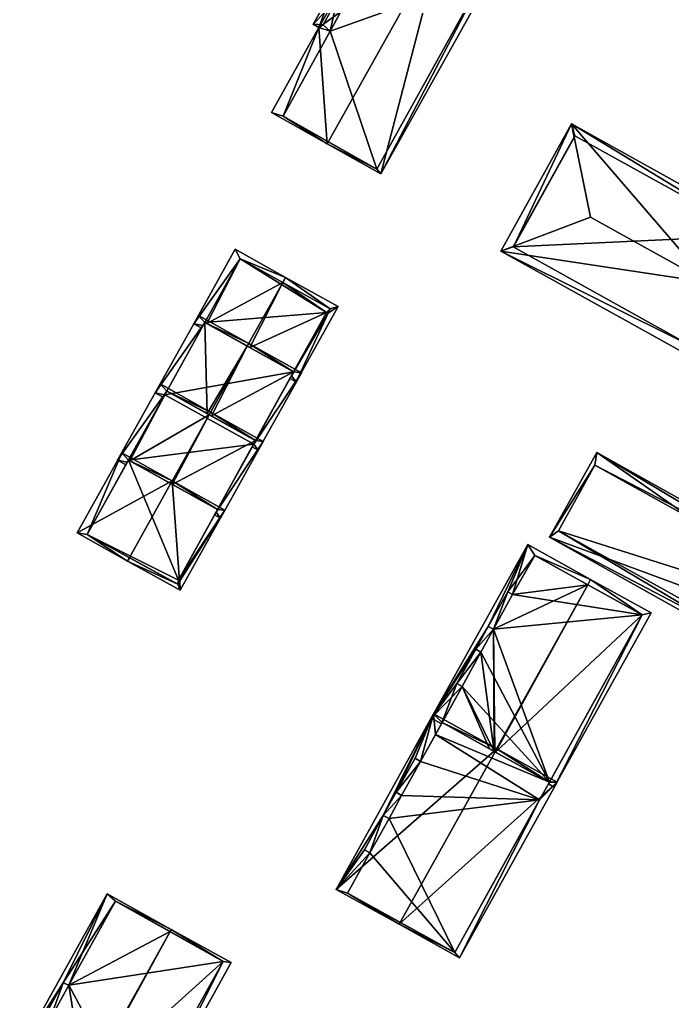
# Model space of a CAD drawing. Extents: x 2679264 to 2679716, y 1246766 to 1247183.
# Drawn here: x 2679474.9 to 2679528.8, y 1246843.1 to 1246924.2 of the extents above; entities that cross this region are included whole.
import ezdxf

# ---------------------------------------------------------------- set-up
doc = ezdxf.new("R2010")
doc.units = 0

msp = doc.modelspace()

# ---------------------------------------------------------------- linework, layer by layer
for points in [[(2679499.65, 1246923.59, 457.929), (2679501.32, 1246926.57, 457.929), (2679509.84, 1246930.98, 460.756)], [(2679500.33, 1246913.98, 460.756), (2679499.65, 1246923.59, 457.929), (2679509.84, 1246930.98, 460.756)], [(2679504.77, 1246911.5, 457.929), (2679500.33, 1246913.98, 460.756), (2679509.84, 1246930.98, 460.756)], [(2679514.27, 1246928.49, 457.929), (2679504.77, 1246911.5, 457.929), (2679509.84, 1246930.98, 460.756)], [(2679513.67, 1246928.55, 458.238), (2679513.52, 1246928.27, 455.538), (2679504.44, 1246911.88, 458.193)], [(2679504.77, 1246911.5, 457.929), (2679514.27, 1246928.49, 457.929), (2679513.28, 1246927.84, 458.236)], [(2679501.94, 1246925.77, 441.864), (2679500.58, 1246923.28, 441.864), (2679513.28, 1246927.84, 441.864)], [(2679500.58, 1246923.28, 441.864), (2679504.44, 1246911.88, 441.864), (2679513.28, 1246927.84, 441.864)], [(2679513.52, 1246928.27, 455.538), (2679504.44, 1246911.88, 441.864), (2679504.44, 1246911.88, 458.193)], [(2679513.52, 1246928.27, 455.538), (2679513.52, 1246928.27, 441.864), (2679504.44, 1246911.88, 441.864)], [(2679504.44, 1246911.88, 458.193), (2679504.77, 1246911.5, 457.929), (2679513.28, 1246927.84, 458.236)], [(2679499.18, 1246923.86, 457.636), (2679500.85, 1246926.83, 457.64), (2679499.65, 1246923.59, 457.929)], [(2679500.85, 1246926.83, 457.64), (2679499.18, 1246923.86, 457.636), (2679501.15, 1246925.94, 458.017)], [(2679500.85, 1246926.83, 457.64), (2679501.32, 1246926.57, 457.929), (2679499.65, 1246923.59, 457.929)], [(2679501.15, 1246925.94, 458.017), (2679499.18, 1246923.86, 457.636), (2679500, 1246923.82, 458.031)], [(2679501.15, 1246925.94, 458.017), (2679500, 1246923.82, 458.031), (2679500, 1246923.82, 441.864)], [(2679501.15, 1246925.94, 441.864), (2679501.15, 1246925.94, 458.017), (2679500, 1246923.82, 441.864)], [(2679501.15, 1246925.94, 441.864), (2679500, 1246923.82, 441.864), (2679500.58, 1246923.28, 441.864)], [(2679501.94, 1246925.77, 441.864), (2679501.15, 1246925.94, 441.864), (2679500.58, 1246923.28, 441.864)], [(2679495.72, 1246916.56, 457.929), (2679499.65, 1246923.59, 457.929), (2679500.33, 1246913.98, 460.756)], [(2679499.65, 1246923.59, 457.929), (2679495.72, 1246916.56, 457.929), (2679496.7, 1246916.25, 458.468)], [(2679500.58, 1246923.28, 458.442), (2679499.65, 1246923.59, 457.929), (2679496.7, 1246916.25, 458.468)], [(2679499.18, 1246923.86, 457.636), (2679499.65, 1246923.59, 457.929), (2679500, 1246923.82, 458.031)], [(2679500, 1246923.82, 458.031), (2679499.65, 1246923.59, 457.929), (2679500.58, 1246923.28, 458.442)], [(2679500, 1246923.82, 458.031), (2679500.58, 1246923.28, 458.442), (2679500.58, 1246923.28, 441.864)], [(2679500, 1246923.82, 441.864), (2679500, 1246923.82, 458.031), (2679500.58, 1246923.28, 441.864)], [(2679500.58, 1246923.28, 458.442), (2679496.7, 1246916.25, 458.468), (2679496.7, 1246916.25, 441.864)], [(2679500.58, 1246923.28, 441.864), (2679500.58, 1246923.28, 458.442), (2679496.7, 1246916.25, 441.864)], [(2679500.58, 1246923.28, 441.864), (2679496.7, 1246916.25, 441.864), (2679504.44, 1246911.88, 441.864)], [(2679495.72, 1246916.56, 457.929), (2679500.33, 1246913.98, 460.756), (2679496.7, 1246916.25, 458.468)], [(2679496.7, 1246916.25, 458.468), (2679500.33, 1246913.98, 460.756), (2679500.42, 1246914.15, 460.756)], [(2679496.7, 1246916.25, 458.468), (2679500.42, 1246914.15, 460.756), (2679496.7, 1246916.25, 441.864)], [(2679500.42, 1246914.15, 460.756), (2679504.44, 1246911.88, 458.193), (2679496.7, 1246916.25, 441.864)], [(2679496.7, 1246916.25, 441.864), (2679504.44, 1246911.88, 458.193), (2679504.44, 1246911.88, 441.864)], [(2679514.66, 1246905.11, 453.155), (2679520.5, 1246915.63, 453.155), (2679522.07, 1246907.92, 455.099)], [(2679520.5, 1246915.63, 453.155), (2679514.66, 1246905.11, 453.155), (2679515.74, 1246905.52, 453.439)], [(2679520.73, 1246914.51, 453.437), (2679520.5, 1246915.63, 453.155), (2679515.74, 1246905.52, 453.439)], [(2679520.5, 1246915.63, 453.155), (2679539.26, 1246905.2, 453.155), (2679531.79, 1246902.52, 455.099)], [(2679522.07, 1246907.92, 455.099), (2679520.5, 1246915.63, 453.155), (2679531.79, 1246902.52, 455.099)], [(2679539.26, 1246905.2, 453.155), (2679520.5, 1246915.63, 453.155), (2679535.64, 1246906.39, 453.39)], [(2679535.64, 1246906.39, 453.39), (2679520.5, 1246915.63, 453.155), (2679520.79, 1246914.63, 453.392)], [(2679520.79, 1246914.63, 453.392), (2679520.5, 1246915.63, 453.155), (2679520.73, 1246914.51, 453.437)], [(2679520.79, 1246914.63, 444.828), (2679520.73, 1246914.51, 453.437), (2679515.7, 1246905.46, 444.828)], [(2679535.64, 1246906.39, 444.828), (2679520.79, 1246914.63, 444.828), (2679515.7, 1246905.46, 444.828)], [(2679520.79, 1246914.63, 453.392), (2679520.73, 1246914.51, 453.437), (2679520.79, 1246914.63, 444.828)], [(2679535.64, 1246906.39, 453.39), (2679520.79, 1246914.63, 453.392), (2679520.79, 1246914.63, 444.828)], [(2679535.64, 1246906.39, 444.828), (2679535.64, 1246906.39, 453.39), (2679520.79, 1246914.63, 444.828)], [(2679500.42, 1246914.15, 460.756), (2679500.33, 1246913.98, 460.756), (2679504.44, 1246911.88, 458.193)], [(2679500.33, 1246913.98, 460.756), (2679504.77, 1246911.5, 457.929), (2679504.44, 1246911.88, 458.193)], [(2679520.73, 1246914.51, 453.437), (2679515.74, 1246905.52, 453.439), (2679515.7, 1246905.46, 444.828)], [(2679514.66, 1246905.11, 453.155), (2679522.07, 1246907.92, 455.099), (2679531.79, 1246902.52, 455.099)], [(2679535.64, 1246906.39, 444.828), (2679515.7, 1246905.46, 444.828), (2679530.54, 1246897.21, 444.828)], [(2679492.73, 1246905.26, 456.954), (2679493.15, 1246904.46, 457.406), (2679489.31, 1246899.11, 456.954)], [(2679489.31, 1246899.11, 456.954), (2679493.15, 1246904.46, 457.406), (2679492.73, 1246905.26, 456.954)], [(2679492.73, 1246905.26, 456.954), (2679496.9, 1246902.93, 459.811), (2679493.15, 1246904.46, 457.406)], [(2679493.15, 1246904.46, 457.406), (2679496.9, 1246902.93, 459.811), (2679492.73, 1246905.26, 456.954)], [(2679515.74, 1246905.52, 453.439), (2679514.66, 1246905.11, 453.155), (2679515.7, 1246905.46, 453.416)], [(2679515.7, 1246905.46, 453.416), (2679514.66, 1246905.11, 453.155), (2679530.54, 1246897.21, 453.415)], [(2679533.42, 1246894.69, 453.155), (2679514.66, 1246905.11, 453.155), (2679531.79, 1246902.52, 455.099)], [(2679514.66, 1246905.11, 453.155), (2679533.42, 1246894.69, 453.155), (2679530.54, 1246897.21, 453.415)], [(2679515.74, 1246905.52, 453.439), (2679515.7, 1246905.46, 453.416), (2679515.7, 1246905.46, 444.828)], [(2679515.7, 1246905.46, 453.416), (2679530.54, 1246897.21, 453.415), (2679515.7, 1246905.46, 444.828)], [(2679515.7, 1246905.46, 444.828), (2679530.54, 1246897.21, 453.415), (2679530.54, 1246897.21, 444.828)], [(2679493.15, 1246904.46, 457.406), (2679490.09, 1246898.95, 457.412), (2679489.31, 1246899.11, 456.954)], [(2679489.31, 1246899.11, 456.954), (2679490.09, 1246898.95, 457.412), (2679493.15, 1246904.46, 457.406)], [(2679490.23, 1246899.21, 457.411), (2679493.15, 1246904.46, 457.406), (2679490.39, 1246899.12, 457.522)], [(2679490.23, 1246899.21, 448.09), (2679493.15, 1246904.46, 457.406), (2679490.23, 1246899.21, 457.411)], [(2679490.23, 1246899.21, 448.09), (2679493.15, 1246904.46, 448.09), (2679493.15, 1246904.46, 457.406)], [(2679490.23, 1246899.21, 448.09), (2679500.27, 1246900.04, 448.09), (2679493.15, 1246904.46, 448.09)], [(2679496.66, 1246902.51, 459.811), (2679490.39, 1246899.12, 457.522), (2679493.15, 1246904.46, 457.406)], [(2679496.9, 1246902.93, 459.811), (2679496.66, 1246902.51, 459.811), (2679493.15, 1246904.46, 457.406)], [(2679493.15, 1246904.46, 457.406), (2679496.66, 1246902.51, 459.811), (2679496.9, 1246902.93, 459.811)], [(2679500.59, 1246900.34, 457.23), (2679496.66, 1246902.51, 459.811), (2679493.15, 1246904.46, 448.09)], [(2679500.59, 1246900.34, 448.09), (2679500.59, 1246900.34, 457.23), (2679493.15, 1246904.46, 448.09)], [(2679496.66, 1246902.51, 459.811), (2679493.15, 1246904.46, 457.406), (2679493.15, 1246904.46, 448.09)], [(2679500.27, 1246900.04, 448.09), (2679500.59, 1246900.34, 448.09), (2679493.15, 1246904.46, 448.09)], [(2679496.66, 1246902.51, 459.811), (2679493.73, 1246897.26, 459.811), (2679490.39, 1246899.12, 457.522)], [(2679496.66, 1246902.51, 459.811), (2679493.94, 1246897.14, 459.674), (2679493.73, 1246897.26, 459.811)], [(2679500.27, 1246900.04, 457.311), (2679493.94, 1246897.14, 459.674), (2679496.66, 1246902.51, 459.811)], [(2679496.9, 1246902.93, 459.811), (2679500.59, 1246900.34, 457.23), (2679496.66, 1246902.51, 459.811)], [(2679496.66, 1246902.51, 459.811), (2679500.59, 1246900.34, 457.23), (2679496.9, 1246902.93, 459.811)], [(2679500.59, 1246900.34, 457.23), (2679500.27, 1246900.04, 457.311), (2679496.66, 1246902.51, 459.811)], [(2679496.9, 1246902.93, 459.811), (2679501.24, 1246900.52, 456.954), (2679500.59, 1246900.34, 457.23)], [(2679500.59, 1246900.34, 457.23), (2679501.24, 1246900.52, 456.954), (2679496.9, 1246902.93, 459.811)], [(2679490.23, 1246899.21, 448.09), (2679497.55, 1246895.13, 448.09), (2679500.27, 1246900.04, 448.09)], [(2679493.94, 1246897.14, 459.674), (2679500.27, 1246900.04, 457.311), (2679497.55, 1246895.13, 457.3)], [(2679497.37, 1246894.81, 457.299), (2679500.27, 1246900.04, 457.311), (2679500.4, 1246899.98, 457.225)], [(2679500.4, 1246899.98, 457.225), (2679500.27, 1246900.04, 457.311), (2679497.37, 1246894.81, 457.299)], [(2679497.77, 1246894.3, 456.954), (2679497.37, 1246894.81, 457.299), (2679500.4, 1246899.98, 457.225)], [(2679500.4, 1246899.98, 457.225), (2679497.37, 1246894.81, 457.299), (2679497.77, 1246894.3, 456.954)], [(2679500.27, 1246900.04, 448.09), (2679497.55, 1246895.13, 457.3), (2679500.27, 1246900.04, 457.311)], [(2679500.27, 1246900.04, 448.09), (2679497.55, 1246895.13, 448.09), (2679497.55, 1246895.13, 457.3)], [(2679501.24, 1246900.52, 456.954), (2679497.77, 1246894.3, 456.954), (2679500.4, 1246899.98, 457.225)], [(2679500.4, 1246899.98, 457.225), (2679497.77, 1246894.3, 456.954), (2679501.24, 1246900.52, 456.954)], [(2679500.27, 1246900.04, 457.311), (2679500.59, 1246900.34, 457.23), (2679500.4, 1246899.98, 457.225)], [(2679500.27, 1246900.04, 448.09), (2679500.4, 1246899.98, 448.09), (2679500.59, 1246900.34, 448.09)], [(2679500.27, 1246900.04, 457.311), (2679500.4, 1246899.98, 457.225), (2679500.27, 1246900.04, 448.09)], [(2679500.27, 1246900.04, 448.09), (2679500.4, 1246899.98, 457.225), (2679500.4, 1246899.98, 448.09)], [(2679501.24, 1246900.52, 456.954), (2679500.4, 1246899.98, 457.225), (2679500.59, 1246900.34, 457.23)], [(2679500.59, 1246900.34, 457.23), (2679500.4, 1246899.98, 457.225), (2679501.24, 1246900.52, 456.954)], [(2679500.4, 1246899.98, 457.225), (2679500.59, 1246900.34, 457.23), (2679500.59, 1246900.34, 448.09)], [(2679500.4, 1246899.98, 457.225), (2679500.59, 1246900.34, 448.09), (2679500.4, 1246899.98, 448.09)], [(2679489.69, 1246899.8, 458.111), (2679490.23, 1246899.21, 458.536), (2679486.12, 1246893.4, 458.111)], [(2679486.12, 1246893.4, 458.111), (2679490.23, 1246899.21, 458.536), (2679489.69, 1246899.8, 458.111)], [(2679490.23, 1246899.21, 458.536), (2679486.92, 1246893.24, 458.542), (2679486.12, 1246893.4, 458.111)], [(2679486.12, 1246893.4, 458.111), (2679486.92, 1246893.24, 458.542), (2679490.23, 1246899.21, 458.536)], [(2679497.55, 1246895.13, 448.09), (2679490.23, 1246899.21, 448.09), (2679486.92, 1246893.24, 448.09)], [(2679487.09, 1246893.54, 458.542), (2679490.23, 1246899.21, 458.536), (2679490.41, 1246891.69, 460.654)], [(2679490.23, 1246899.21, 458.536), (2679487.09, 1246893.54, 458.542), (2679490.09, 1246898.95, 457.412)], [(2679489.69, 1246899.8, 458.111), (2679493.86, 1246897.48, 460.764), (2679490.23, 1246899.21, 458.536)], [(2679490.23, 1246899.21, 458.536), (2679493.86, 1246897.48, 460.764), (2679489.69, 1246899.8, 458.111)], [(2679490.09, 1246898.95, 448.09), (2679490.23, 1246899.21, 448.09), (2679490.23, 1246899.21, 457.411)], [(2679490.09, 1246898.95, 457.412), (2679490.09, 1246898.95, 448.09), (2679490.23, 1246899.21, 457.411)], [(2679490.23, 1246899.21, 457.411), (2679490.23, 1246899.21, 458.536), (2679490.09, 1246898.95, 457.412)], [(2679490.23, 1246899.21, 458.536), (2679493.73, 1246897.26, 460.764), (2679490.41, 1246891.69, 460.654)], [(2679493.86, 1246897.48, 460.764), (2679493.73, 1246897.26, 460.764), (2679490.23, 1246899.21, 458.536)], [(2679490.23, 1246899.21, 458.536), (2679493.73, 1246897.26, 460.764), (2679493.86, 1246897.48, 460.764)], [(2679493.73, 1246897.26, 460.764), (2679490.23, 1246899.21, 458.536), (2679493.41, 1246897.44, 459.588)], [(2679493.41, 1246897.44, 459.588), (2679490.23, 1246899.21, 458.536), (2679490.23, 1246899.21, 457.411)], [(2679487.09, 1246893.54, 448.09), (2679490.09, 1246898.95, 448.09), (2679490.09, 1246898.95, 457.412)], [(2679487.09, 1246893.54, 458.542), (2679487.09, 1246893.54, 448.09), (2679490.09, 1246898.95, 457.412)], [(2679489.31, 1246899.11, 456.954), (2679490.09, 1246898.95, 457.412), (2679489.97, 1246898.74, 457.412)], [(2679490.09, 1246898.95, 457.412), (2679489.31, 1246899.11, 456.954), (2679489.97, 1246898.74, 457.412)], [(2679490.41, 1246891.69, 460.654), (2679493.73, 1246897.26, 460.764), (2679490.58, 1246891.59, 460.764)], [(2679493.73, 1246897.26, 460.764), (2679490.77, 1246891.49, 460.649), (2679490.58, 1246891.59, 460.764)], [(2679497.55, 1246895.13, 458.432), (2679490.77, 1246891.49, 460.649), (2679493.73, 1246897.26, 460.764)], [(2679493.73, 1246897.26, 459.811), (2679493.73, 1246897.26, 460.764), (2679493.41, 1246897.44, 459.588)], [(2679497.55, 1246895.13, 458.432), (2679493.73, 1246897.26, 460.764), (2679493.86, 1246897.48, 460.764)], [(2679493.86, 1246897.48, 460.764), (2679493.73, 1246897.26, 460.764), (2679497.55, 1246895.13, 458.432)], [(2679497, 1246895.43, 457.659), (2679497.55, 1246895.13, 458.432), (2679493.73, 1246897.26, 459.811)], [(2679497.55, 1246895.13, 458.432), (2679493.73, 1246897.26, 460.764), (2679493.73, 1246897.26, 459.811)], [(2679498.2, 1246895.06, 458.111), (2679497.55, 1246895.13, 458.432), (2679493.86, 1246897.48, 460.764)], [(2679493.86, 1246897.48, 460.764), (2679497.55, 1246895.13, 458.432), (2679498.2, 1246895.06, 458.111)], [(2679494.26, 1246889.17, 448.09), (2679497.55, 1246895.13, 448.09), (2679486.92, 1246893.24, 448.09)], [(2679490.77, 1246891.49, 460.649), (2679497.55, 1246895.13, 458.432), (2679494.42, 1246889.46, 458.419)], [(2679498.2, 1246895.06, 458.111), (2679494.26, 1246889.17, 458.419), (2679497.55, 1246895.13, 458.432)], [(2679497.55, 1246895.13, 458.432), (2679494.26, 1246889.17, 458.419), (2679498.2, 1246895.06, 458.111)], [(2679494.42, 1246889.46, 458.419), (2679497.55, 1246895.13, 458.432), (2679497.38, 1246894.81, 457.299)], [(2679497.55, 1246895.13, 457.3), (2679497.55, 1246895.13, 458.432), (2679497, 1246895.43, 457.659)], [(2679497.38, 1246894.81, 457.299), (2679497.55, 1246895.13, 457.3), (2679497.55, 1246895.13, 448.09)], [(2679497.38, 1246894.81, 448.09), (2679497.38, 1246894.81, 457.299), (2679497.55, 1246895.13, 448.09)], [(2679497.55, 1246895.13, 458.432), (2679497.55, 1246895.13, 457.3), (2679497.38, 1246894.81, 457.299)], [(2679498.2, 1246895.06, 458.111), (2679494.64, 1246888.67, 458.111), (2679494.26, 1246889.17, 458.419)], [(2679494.26, 1246889.17, 458.419), (2679494.64, 1246888.67, 458.111), (2679498.2, 1246895.06, 458.111)], [(2679494.42, 1246889.46, 448.09), (2679494.42, 1246889.46, 458.419), (2679497.38, 1246894.81, 457.299)], [(2679497.38, 1246894.81, 448.09), (2679494.42, 1246889.46, 448.09), (2679497.38, 1246894.81, 457.299)], [(2679497.37, 1246894.81, 457.299), (2679497.77, 1246894.3, 456.954), (2679497.25, 1246894.59, 457.298)], [(2679497.77, 1246894.3, 456.954), (2679497.37, 1246894.81, 457.299), (2679497.25, 1246894.59, 457.298)], [(2679486.53, 1246894.14, 459.13), (2679487.09, 1246893.54, 459.583), (2679483.02, 1246887.83, 459.13)], [(2679483.02, 1246887.83, 459.13), (2679487.09, 1246893.54, 459.583), (2679486.53, 1246894.14, 459.13)], [(2679487.09, 1246893.54, 459.583), (2679483.82, 1246887.66, 459.589), (2679483.02, 1246887.83, 459.13)], [(2679483.02, 1246887.83, 459.13), (2679483.82, 1246887.66, 459.589), (2679487.09, 1246893.54, 459.583)], [(2679483.92, 1246887.84, 459.588), (2679487.09, 1246893.54, 459.583), (2679484.03, 1246887.79, 459.661)], [(2679487.09, 1246893.54, 459.583), (2679483.92, 1246887.84, 459.588), (2679486.92, 1246893.24, 458.542)], [(2679490.58, 1246891.59, 461.921), (2679484.03, 1246887.79, 459.661), (2679487.09, 1246893.54, 459.583)], [(2679486.53, 1246894.14, 459.13), (2679490.7, 1246891.81, 461.921), (2679487.09, 1246893.54, 459.583)], [(2679487.09, 1246893.54, 459.583), (2679490.7, 1246891.81, 461.921), (2679486.53, 1246894.14, 459.13)], [(2679487.09, 1246893.54, 458.542), (2679487.09, 1246893.54, 459.583), (2679486.92, 1246893.24, 458.542)], [(2679487.09, 1246893.54, 458.542), (2679486.92, 1246893.24, 458.542), (2679486.92, 1246893.24, 448.09)], [(2679487.09, 1246893.54, 448.09), (2679487.09, 1246893.54, 458.542), (2679486.92, 1246893.24, 448.09)], [(2679490.7, 1246891.81, 461.921), (2679490.58, 1246891.59, 461.921), (2679487.09, 1246893.54, 459.583)], [(2679487.09, 1246893.54, 459.583), (2679490.58, 1246891.59, 461.921), (2679490.7, 1246891.81, 461.921)], [(2679490.58, 1246891.59, 461.921), (2679487.09, 1246893.54, 459.583), (2679490.23, 1246891.79, 460.542)], [(2679490.23, 1246891.79, 460.542), (2679487.09, 1246893.54, 459.583), (2679487.09, 1246893.54, 458.542)], [(2679483.92, 1246887.84, 448.09), (2679486.92, 1246893.24, 448.09), (2679486.92, 1246893.24, 458.542)], [(2679483.92, 1246887.84, 459.588), (2679483.92, 1246887.84, 448.09), (2679486.92, 1246893.24, 458.542)], [(2679486.92, 1246893.24, 448.09), (2679483.92, 1246887.84, 448.09), (2679494.26, 1246889.17, 448.09)], [(2679486.12, 1246893.4, 458.111), (2679486.92, 1246893.24, 458.542), (2679486.8, 1246893.02, 458.542)], [(2679486.92, 1246893.24, 458.542), (2679486.12, 1246893.4, 458.111), (2679486.8, 1246893.02, 458.542)], [(2679490.58, 1246891.59, 461.921), (2679487.41, 1246885.9, 461.921), (2679484.03, 1246887.79, 459.661)], [(2679490.58, 1246891.59, 461.921), (2679487.54, 1246885.83, 461.839), (2679487.41, 1246885.9, 461.921)], [(2679494.42, 1246889.46, 459.455), (2679487.54, 1246885.83, 461.839), (2679490.58, 1246891.59, 461.921)], [(2679490.58, 1246891.59, 460.764), (2679490.58, 1246891.59, 461.921), (2679490.23, 1246891.79, 460.542)], [(2679494.42, 1246889.46, 459.455), (2679490.58, 1246891.59, 461.921), (2679490.7, 1246891.81, 461.921)], [(2679490.7, 1246891.81, 461.921), (2679490.58, 1246891.59, 461.921), (2679494.42, 1246889.46, 459.455)], [(2679493.94, 1246889.72, 458.712), (2679494.42, 1246889.46, 459.455), (2679490.58, 1246891.59, 460.764)], [(2679494.42, 1246889.46, 459.455), (2679490.58, 1246891.59, 461.921), (2679490.58, 1246891.59, 460.764)], [(2679495.04, 1246889.39, 459.13), (2679494.42, 1246889.46, 459.455), (2679490.7, 1246891.81, 461.921)], [(2679490.7, 1246891.81, 461.921), (2679494.42, 1246889.46, 459.455), (2679495.04, 1246889.39, 459.13)], [(2679487.54, 1246885.83, 461.839), (2679494.42, 1246889.46, 459.455), (2679491.27, 1246883.75, 459.441)], [(2679495.04, 1246889.39, 459.13), (2679491.15, 1246883.54, 459.441), (2679494.42, 1246889.46, 459.455)], [(2679494.42, 1246889.46, 459.455), (2679491.15, 1246883.54, 459.441), (2679495.04, 1246889.39, 459.13)], [(2679491.27, 1246883.75, 459.441), (2679494.42, 1246889.46, 459.455), (2679494.26, 1246889.17, 458.419)], [(2679494.42, 1246889.46, 458.419), (2679494.42, 1246889.46, 459.455), (2679493.94, 1246889.72, 458.712)], [(2679494.42, 1246889.46, 459.455), (2679494.42, 1246889.46, 458.419), (2679494.26, 1246889.17, 458.419)], [(2679494.42, 1246889.46, 448.09), (2679494.26, 1246889.17, 448.09), (2679494.26, 1246889.17, 458.419)], [(2679494.42, 1246889.46, 458.419), (2679494.42, 1246889.46, 448.09), (2679494.26, 1246889.17, 458.419)], [(2679483.92, 1246887.84, 448.09), (2679491.27, 1246883.75, 448.09), (2679494.26, 1246889.17, 448.09)], [(2679495.04, 1246889.39, 459.13), (2679491.51, 1246883.05, 459.13), (2679491.15, 1246883.54, 459.441)], [(2679491.15, 1246883.54, 459.441), (2679491.51, 1246883.05, 459.13), (2679495.04, 1246889.39, 459.13)], [(2679491.27, 1246883.75, 448.09), (2679491.27, 1246883.75, 459.441), (2679494.26, 1246889.17, 458.419)], [(2679494.26, 1246889.17, 448.09), (2679491.27, 1246883.75, 448.09), (2679494.26, 1246889.17, 458.419)], [(2679494.26, 1246889.17, 458.419), (2679494.64, 1246888.67, 458.111), (2679494.14, 1246888.95, 458.418)], [(2679494.64, 1246888.67, 458.111), (2679494.26, 1246889.17, 458.419), (2679494.14, 1246888.95, 458.418)], [(2679479.67, 1246881.83, 460.151), (2679483.36, 1246888.45, 460.151), (2679487.53, 1246886.12, 462.941)], [(2679483.36, 1246888.45, 460.151), (2679479.67, 1246881.83, 460.151), (2679480.5, 1246881.68, 460.615)], [(2679483.92, 1246887.84, 460.609), (2679483.36, 1246888.45, 460.151), (2679480.5, 1246881.68, 460.615)], [(2679483.92, 1246887.84, 460.609), (2679480.5, 1246881.68, 460.615), (2679483.82, 1246887.66, 459.589)], [(2679483.92, 1246887.84, 448.09), (2679480.5, 1246881.68, 448.09), (2679488.04, 1246877.92, 448.09)], [(2679483.02, 1246887.83, 459.13), (2679483.82, 1246887.66, 459.589), (2679483.7, 1246887.44, 459.589)], [(2679483.82, 1246887.66, 459.589), (2679483.02, 1246887.83, 459.13), (2679483.7, 1246887.44, 459.589)], [(2679487.53, 1246886.12, 462.941), (2679483.36, 1246888.45, 460.151), (2679483.92, 1246887.84, 460.609)], [(2679483.92, 1246887.84, 459.588), (2679483.92, 1246887.84, 460.609), (2679483.82, 1246887.66, 459.589)], [(2679483.82, 1246887.66, 448.09), (2679483.92, 1246887.84, 448.09), (2679483.92, 1246887.84, 459.588)], [(2679483.82, 1246887.66, 459.589), (2679483.82, 1246887.66, 448.09), (2679483.92, 1246887.84, 459.588)], [(2679487.53, 1246886.12, 462.941), (2679483.92, 1246887.84, 460.609), (2679487.41, 1246885.9, 462.941)], [(2679487.41, 1246885.9, 462.941), (2679483.92, 1246887.84, 460.609), (2679487.12, 1246886.06, 461.731)], [(2679487.12, 1246886.06, 461.731), (2679483.92, 1246887.84, 460.609), (2679484.03, 1246887.79, 459.661)], [(2679483.92, 1246887.84, 459.588), (2679484.03, 1246887.79, 459.661), (2679483.92, 1246887.84, 460.609)], [(2679483.92, 1246887.84, 448.09), (2679488.04, 1246877.92, 448.09), (2679491.27, 1246883.75, 448.09)], [(2679548.38, 1246870.52, 452.23), (2679518.7, 1246881.47, 452.23), (2679522.61, 1246888.46, 452.23)], [(2679522.61, 1246888.46, 452.23), (2679518.7, 1246881.47, 452.23), (2679522.45, 1246887.43, 452.23)], [(2679549.88, 1246873.18, 452.23), (2679522.61, 1246888.46, 452.23), (2679522.45, 1246887.43, 452.23)], [(2679549.45, 1246872.43, 452.23), (2679548.38, 1246870.52, 452.23), (2679522.61, 1246888.46, 452.23)], [(2679549.88, 1246873.18, 452.23), (2679549.45, 1246872.43, 452.23), (2679522.61, 1246888.46, 452.23)], [(2679483.82, 1246887.66, 459.589), (2679480.5, 1246881.68, 460.615), (2679480.5, 1246881.68, 448.09)], [(2679483.82, 1246887.66, 459.589), (2679480.5, 1246881.68, 448.09), (2679483.82, 1246887.66, 448.09)], [(2679522.45, 1246887.43, 452.23), (2679518.7, 1246881.47, 452.23), (2679519.44, 1246881.99, 452.23)], [(2679522.45, 1246887.43, 452.23), (2679519.44, 1246881.99, 452.23), (2679519.44, 1246881.99, 447.568)], [(2679522.45, 1246887.43, 447.568), (2679522.45, 1246887.43, 452.23), (2679519.44, 1246881.99, 447.568)], [(2679549.37, 1246872.48, 447.568), (2679522.45, 1246887.43, 447.568), (2679519.44, 1246881.99, 447.568)], [(2679549.37, 1246872.48, 452.23), (2679549.88, 1246873.18, 452.23), (2679522.45, 1246887.43, 452.23)], [(2679549.37, 1246872.48, 452.23), (2679522.45, 1246887.43, 452.23), (2679522.45, 1246887.43, 447.568)], [(2679549.37, 1246872.48, 447.568), (2679549.37, 1246872.48, 452.23), (2679522.45, 1246887.43, 447.568)], [(2679483.84, 1246879.5, 462.941), (2679479.67, 1246881.83, 460.151), (2679487.53, 1246886.12, 462.941)], [(2679488.18, 1246877.09, 460.151), (2679483.84, 1246879.5, 462.941), (2679487.53, 1246886.12, 462.941)], [(2679487.41, 1246885.9, 461.921), (2679487.41, 1246885.9, 462.941), (2679487.12, 1246886.06, 461.731)], [(2679491.27, 1246883.75, 460.462), (2679487.53, 1246886.12, 462.941), (2679487.41, 1246885.9, 462.941)], [(2679487.41, 1246885.9, 461.921), (2679491.27, 1246883.75, 460.462), (2679487.41, 1246885.9, 462.941)], [(2679490.83, 1246884, 459.723), (2679491.27, 1246883.75, 460.462), (2679487.41, 1246885.9, 461.921)], [(2679491.87, 1246883.7, 460.151), (2679488.18, 1246877.09, 460.151), (2679487.53, 1246886.12, 462.941)], [(2679491.87, 1246883.7, 460.151), (2679487.53, 1246886.12, 462.941), (2679491.27, 1246883.75, 460.462)], [(2679488.04, 1246877.92, 460.449), (2679491.87, 1246883.7, 460.151), (2679491.27, 1246883.75, 460.462)], [(2679488.04, 1246877.92, 460.449), (2679491.27, 1246883.75, 460.462), (2679491.15, 1246883.54, 459.441)], [(2679491.27, 1246883.75, 459.441), (2679491.27, 1246883.75, 460.462), (2679490.83, 1246884, 459.723)], [(2679491.15, 1246883.54, 459.441), (2679491.27, 1246883.75, 460.462), (2679491.27, 1246883.75, 459.441)], [(2679491.15, 1246883.54, 459.441), (2679491.27, 1246883.75, 459.441), (2679491.27, 1246883.75, 448.09)], [(2679491.15, 1246883.54, 448.09), (2679491.15, 1246883.54, 459.441), (2679491.27, 1246883.75, 448.09)], [(2679488.15, 1246877.85, 460.378), (2679491.87, 1246883.7, 460.151), (2679488.04, 1246877.92, 460.449)], [(2679488.04, 1246877.92, 448.09), (2679488.04, 1246877.92, 460.449), (2679491.15, 1246883.54, 459.441)], [(2679491.15, 1246883.54, 448.09), (2679488.04, 1246877.92, 448.09), (2679491.15, 1246883.54, 459.441)], [(2679488.18, 1246877.09, 460.151), (2679491.87, 1246883.7, 460.151), (2679488.15, 1246877.85, 460.378)], [(2679491.15, 1246883.54, 459.441), (2679491.51, 1246883.05, 459.13), (2679491.03, 1246883.32, 459.44)], [(2679491.51, 1246883.05, 459.13), (2679491.15, 1246883.54, 459.441), (2679491.03, 1246883.32, 459.44)], [(2679479.67, 1246881.83, 460.151), (2679483.84, 1246879.5, 462.941), (2679480.5, 1246881.68, 460.615)], [(2679480.5, 1246881.68, 460.615), (2679483.84, 1246879.5, 462.941), (2679483.99, 1246879.77, 462.941)], [(2679480.5, 1246881.68, 460.615), (2679483.99, 1246879.77, 462.941), (2679480.5, 1246881.68, 448.09)], [(2679483.99, 1246879.77, 462.941), (2679488, 1246877.58, 460.376), (2679480.5, 1246881.68, 448.09)], [(2679480.5, 1246881.68, 448.09), (2679488, 1246877.58, 460.376), (2679488, 1246877.58, 448.09)], [(2679480.5, 1246881.68, 448.09), (2679488, 1246877.58, 448.09), (2679488.04, 1246877.92, 448.09)], [(2679518.7, 1246881.47, 452.23), (2679545.96, 1246866.2, 452.23), (2679519.44, 1246881.99, 452.23)], [(2679545.96, 1246866.2, 452.23), (2679518.7, 1246881.47, 452.23), (2679546.39, 1246866.96, 452.23)], [(2679546.39, 1246866.96, 452.23), (2679518.7, 1246881.47, 452.23), (2679548.38, 1246870.52, 452.23)], [(2679519.44, 1246881.99, 452.23), (2679545.96, 1246866.2, 452.23), (2679546.32, 1246867.01, 452.23)], [(2679519.44, 1246881.99, 452.23), (2679546.32, 1246867.01, 452.23), (2679546.32, 1246867.01, 447.568)], [(2679519.44, 1246881.99, 447.568), (2679519.44, 1246881.99, 452.23), (2679546.32, 1246867.01, 447.568)], [(2679549.37, 1246872.48, 447.568), (2679519.44, 1246881.99, 447.568), (2679546.32, 1246867.01, 447.568)], [(2679516.89, 1246880.87, 461.118), (2679513.64, 1246874.1, 461.383), (2679508.93, 1246866.52, 461.118)], [(2679516.89, 1246880.87, 461.118), (2679508.93, 1246866.52, 461.118), (2679513.64, 1246874.1, 461.383)], [(2679516.89, 1246880.87, 461.118), (2679515.24, 1246876.95, 461.391), (2679513.64, 1246874.1, 461.383)], [(2679515.24, 1246876.95, 461.391), (2679516.89, 1246880.87, 461.118), (2679513.64, 1246874.1, 461.383)], [(2679516.89, 1246880.87, 461.118), (2679517.47, 1246879.96, 461.68), (2679515.24, 1246876.95, 461.391)], [(2679515.65, 1246876.73, 461.668), (2679516.89, 1246880.87, 461.118), (2679515.24, 1246876.95, 461.391)], [(2679517.47, 1246879.96, 461.68), (2679516.89, 1246880.87, 461.118), (2679515.65, 1246876.73, 461.668)], [(2679516.89, 1246880.87, 461.118), (2679522.09, 1246877.98, 464.656), (2679517.47, 1246879.96, 461.68)], [(2679522.09, 1246877.98, 464.656), (2679516.89, 1246880.87, 461.118), (2679517.47, 1246879.96, 461.68)], [(2679483.99, 1246879.77, 462.941), (2679483.84, 1246879.5, 462.941), (2679488, 1246877.58, 460.376)], [(2679517.47, 1246879.96, 461.68), (2679515.65, 1246876.73, 461.668), (2679515.24, 1246876.95, 461.391)], [(2679517.47, 1246879.96, 461.68), (2679521.85, 1246877.54, 464.656), (2679515.65, 1246876.73, 461.668)], [(2679517.47, 1246879.96, 461.68), (2679515.65, 1246876.73, 461.668), (2679517.47, 1246879.96, 449.14)], [(2679517.47, 1246879.96, 449.14), (2679515.65, 1246876.73, 461.668), (2679515.65, 1246876.73, 449.14)], [(2679526.34, 1246875.05, 449.14), (2679517.47, 1246879.96, 449.14), (2679515.65, 1246876.73, 449.14)], [(2679522.09, 1246877.98, 464.656), (2679521.85, 1246877.54, 464.656), (2679517.47, 1246879.96, 461.68)], [(2679521.85, 1246877.54, 464.656), (2679522.09, 1246877.98, 464.656), (2679517.47, 1246879.96, 461.68)], [(2679526.34, 1246875.05, 461.468), (2679521.85, 1246877.54, 464.656), (2679517.47, 1246879.96, 449.14)], [(2679526.34, 1246875.05, 449.14), (2679526.34, 1246875.05, 461.468), (2679517.47, 1246879.96, 449.14)], [(2679521.85, 1246877.54, 464.656), (2679517.47, 1246879.96, 461.68), (2679517.47, 1246879.96, 449.14)], [(2679483.84, 1246879.5, 462.941), (2679488.18, 1246877.09, 460.151), (2679488, 1246877.58, 460.376)], [(2679488, 1246877.58, 448.09), (2679488.15, 1246877.85, 448.09), (2679488.04, 1246877.92, 448.09)], [(2679488, 1246877.58, 460.376), (2679488.18, 1246877.09, 460.151), (2679488.15, 1246877.85, 460.378)], [(2679488, 1246877.58, 460.376), (2679488.15, 1246877.85, 460.378), (2679488.15, 1246877.85, 448.09)], [(2679488, 1246877.58, 448.09), (2679488, 1246877.58, 460.376), (2679488.15, 1246877.85, 448.09)], [(2679488.15, 1246877.85, 460.378), (2679488.04, 1246877.92, 460.449), (2679488.04, 1246877.92, 448.09)], [(2679488.15, 1246877.85, 448.09), (2679488.15, 1246877.85, 460.378), (2679488.04, 1246877.92, 448.09)], [(2679514.19, 1246863.72, 464.656), (2679514.06, 1246873.87, 461.667), (2679521.85, 1246877.54, 464.656)], [(2679514.06, 1246873.87, 461.667), (2679515.65, 1246876.73, 461.668), (2679521.85, 1246877.54, 464.656)], [(2679514.22, 1246863.7, 464.629), (2679514.19, 1246863.72, 464.656), (2679521.85, 1246877.54, 464.656)], [(2679521.85, 1246877.54, 464.656), (2679526.34, 1246875.05, 461.468), (2679514.22, 1246863.7, 464.629)], [(2679526.34, 1246875.05, 461.468), (2679521.85, 1246877.54, 464.656), (2679522.09, 1246877.98, 464.656)], [(2679526.34, 1246875.05, 461.468), (2679522.09, 1246877.98, 464.656), (2679521.85, 1246877.54, 464.656)], [(2679526.34, 1246875.05, 461.468), (2679522.09, 1246877.98, 464.656), (2679527.08, 1246875.21, 461.118)], [(2679527.08, 1246875.21, 461.118), (2679522.09, 1246877.98, 464.656), (2679526.34, 1246875.05, 461.468)], [(2679513.64, 1246874.1, 461.383), (2679515.24, 1246876.95, 461.391), (2679514.06, 1246873.87, 461.667)], [(2679515.24, 1246876.95, 461.391), (2679513.64, 1246874.1, 461.383), (2679515.24, 1246876.95, 449.14)], [(2679515.24, 1246876.95, 449.14), (2679513.64, 1246874.1, 461.383), (2679513.64, 1246874.1, 449.14)], [(2679515.24, 1246876.95, 449.14), (2679513.64, 1246874.1, 449.14), (2679514.06, 1246873.87, 449.14)], [(2679515.24, 1246876.95, 461.391), (2679515.65, 1246876.73, 461.668), (2679514.06, 1246873.87, 461.667)], [(2679515.65, 1246876.73, 449.14), (2679515.24, 1246876.95, 449.14), (2679514.06, 1246873.87, 449.14)], [(2679526.34, 1246875.05, 449.14), (2679515.65, 1246876.73, 449.14), (2679514.06, 1246873.87, 449.14)], [(2679515.65, 1246876.73, 461.668), (2679515.24, 1246876.95, 461.391), (2679515.65, 1246876.73, 449.14)], [(2679515.65, 1246876.73, 449.14), (2679515.24, 1246876.95, 461.391), (2679515.24, 1246876.95, 449.14)], [(2679518.68, 1246861.22, 449.14), (2679526.34, 1246875.05, 449.14), (2679514.06, 1246873.87, 449.14)], [(2679514.22, 1246863.7, 464.629), (2679526.34, 1246875.05, 461.468), (2679518.68, 1246861.22, 461.468)], [(2679519.09, 1246860.81, 461.118), (2679518.6, 1246861.09, 461.468), (2679526.34, 1246875.05, 461.468)], [(2679518.6, 1246861.09, 461.468), (2679519.09, 1246860.81, 461.118), (2679526.34, 1246875.05, 461.468)], [(2679518.68, 1246861.22, 449.14), (2679518.68, 1246861.22, 461.468), (2679526.34, 1246875.05, 461.468)], [(2679526.34, 1246875.05, 449.14), (2679518.68, 1246861.22, 449.14), (2679526.34, 1246875.05, 461.468)], [(2679519.09, 1246860.81, 461.118), (2679526.34, 1246875.05, 461.468), (2679527.08, 1246875.21, 461.118)], [(2679519.09, 1246860.81, 461.118), (2679527.08, 1246875.21, 461.118), (2679526.34, 1246875.05, 461.468)], [(2679513.64, 1246874.1, 461.383), (2679512.6, 1246872.22, 461.385), (2679508.93, 1246866.52, 461.118)], [(2679513.64, 1246874.1, 461.383), (2679508.93, 1246866.52, 461.118), (2679512.6, 1246872.22, 461.385)], [(2679513.64, 1246874.1, 461.383), (2679514.06, 1246873.87, 461.667), (2679512.6, 1246872.22, 461.385)], [(2679514.06, 1246873.87, 461.667), (2679513.64, 1246874.1, 461.383), (2679512.6, 1246872.22, 461.385)], [(2679513.64, 1246874.1, 461.383), (2679514.06, 1246873.87, 461.667), (2679514.06, 1246873.87, 449.14)], [(2679513.64, 1246874.1, 449.14), (2679513.64, 1246874.1, 461.383), (2679514.06, 1246873.87, 449.14)], [(2679514.06, 1246873.87, 461.667), (2679513.03, 1246871.97, 461.676), (2679512.6, 1246872.22, 461.385)], [(2679513.03, 1246871.97, 461.676), (2679514.06, 1246873.87, 461.667), (2679512.6, 1246872.22, 461.385)], [(2679513.03, 1246871.97, 461.676), (2679514.06, 1246873.87, 461.667), (2679514.12, 1246863.76, 464.611)], [(2679514.06, 1246873.87, 461.667), (2679513.03, 1246871.97, 461.676), (2679513.03, 1246871.97, 449.14)], [(2679514.06, 1246873.87, 449.14), (2679514.06, 1246873.87, 461.667), (2679513.03, 1246871.97, 449.14)], [(2679518.68, 1246861.22, 449.14), (2679514.06, 1246873.87, 449.14), (2679513.03, 1246871.97, 449.14)], [(2679514.06, 1246873.87, 461.667), (2679514.19, 1246863.72, 464.656), (2679514.12, 1246863.76, 464.611)], [(2679512.6, 1246872.22, 461.385), (2679511.03, 1246869.39, 461.38), (2679508.93, 1246866.52, 461.118)], [(2679512.6, 1246872.22, 461.385), (2679508.93, 1246866.52, 461.118), (2679511.03, 1246869.39, 461.38)], [(2679513.03, 1246871.97, 461.676), (2679511.03, 1246869.39, 461.38), (2679512.6, 1246872.22, 461.385)], [(2679512.6, 1246872.22, 461.385), (2679511.03, 1246869.39, 461.38), (2679512.6, 1246872.22, 449.14)], [(2679512.6, 1246872.22, 449.14), (2679511.03, 1246869.39, 461.38), (2679511.03, 1246869.39, 449.14)], [(2679511.03, 1246869.39, 449.14), (2679513.03, 1246871.97, 449.14), (2679512.6, 1246872.22, 449.14)], [(2679513.03, 1246871.97, 461.676), (2679511.48, 1246869.12, 461.693), (2679511.03, 1246869.39, 461.38)], [(2679511.03, 1246869.39, 449.14), (2679511.48, 1246869.12, 449.14), (2679513.03, 1246871.97, 449.14)], [(2679511.48, 1246869.12, 461.693), (2679513.03, 1246871.97, 461.676), (2679514.12, 1246863.76, 464.611)], [(2679511.48, 1246869.12, 449.14), (2679518.68, 1246861.22, 449.14), (2679513.03, 1246871.97, 449.14)], [(2679513.03, 1246871.97, 461.676), (2679512.6, 1246872.22, 461.385), (2679513.03, 1246871.97, 449.14)], [(2679513.03, 1246871.97, 449.14), (2679512.6, 1246872.22, 461.385), (2679512.6, 1246872.22, 449.14)], [(2679511.03, 1246869.39, 461.38), (2679509.78, 1246866.05, 461.694), (2679508.93, 1246866.52, 461.118)], [(2679511.03, 1246869.39, 461.38), (2679508.93, 1246866.52, 461.118), (2679511.48, 1246869.12, 461.693)], [(2679511.03, 1246869.39, 461.38), (2679511.48, 1246869.12, 461.693), (2679509.78, 1246866.05, 461.694)], [(2679511.03, 1246869.39, 461.38), (2679511.48, 1246869.12, 461.693), (2679511.48, 1246869.12, 449.14)], [(2679511.03, 1246869.39, 449.14), (2679511.03, 1246869.39, 461.38), (2679511.48, 1246869.12, 449.14)], [(2679508.93, 1246866.52, 461.118), (2679509.78, 1246866.05, 461.694), (2679511.48, 1246869.12, 461.693)], [(2679511.48, 1246869.12, 461.693), (2679513.74, 1246863.97, 464.354), (2679509.83, 1246866.15, 461.694)], [(2679509.83, 1246866.15, 449.14), (2679511.48, 1246869.12, 461.693), (2679509.83, 1246866.15, 461.694)], [(2679509.83, 1246866.15, 449.14), (2679511.48, 1246869.12, 449.14), (2679511.48, 1246869.12, 461.693)], [(2679511.48, 1246869.12, 449.14), (2679509.83, 1246866.15, 449.14), (2679518.68, 1246861.22, 449.14)], [(2679513.74, 1246863.97, 464.354), (2679511.48, 1246869.12, 461.693), (2679514.12, 1246863.76, 464.611)], [(2679509.12, 1246866.87, 462.75), (2679514.33, 1246863.98, 466.085), (2679501.08, 1246852.36, 462.75)], [(2679509.12, 1246866.87, 462.75), (2679501.08, 1246852.36, 462.75), (2679504.96, 1246858.47, 462.99)], [(2679506.03, 1246860.39, 462.994), (2679509.12, 1246866.87, 462.75), (2679504.96, 1246858.47, 462.99)], [(2679507.59, 1246863.21, 462.991), (2679509.12, 1246866.87, 462.75), (2679506.03, 1246860.39, 462.994)], [(2679508.05, 1246862.94, 463.294), (2679509.12, 1246866.87, 462.75), (2679507.59, 1246863.21, 462.991)], [(2679509.29, 1246865.17, 463.293), (2679509.12, 1246866.87, 462.75), (2679508.05, 1246862.94, 463.294)], [(2679514.33, 1246863.98, 466.085), (2679509.12, 1246866.87, 462.75), (2679509.83, 1246866.15, 463.293)], [(2679509.83, 1246866.15, 463.293), (2679509.12, 1246866.87, 462.75), (2679509.29, 1246865.17, 463.293)], [(2679508.05, 1246862.94, 463.294), (2679509.78, 1246866.05, 461.694), (2679509.83, 1246866.15, 463.293)], [(2679508.05, 1246862.94, 449.14), (2679509.78, 1246866.05, 449.14), (2679509.78, 1246866.05, 461.694)], [(2679508.05, 1246862.94, 463.294), (2679508.05, 1246862.94, 449.14), (2679509.78, 1246866.05, 461.694)], [(2679509.83, 1246866.15, 449.14), (2679509.29, 1246865.17, 449.14), (2679518.68, 1246861.22, 449.14)], [(2679509.78, 1246866.05, 461.694), (2679509.83, 1246866.15, 461.694), (2679509.83, 1246866.15, 463.293)], [(2679509.78, 1246866.05, 449.14), (2679509.83, 1246866.15, 449.14), (2679509.83, 1246866.15, 461.694)], [(2679509.78, 1246866.05, 461.694), (2679509.78, 1246866.05, 449.14), (2679509.83, 1246866.15, 461.694)], [(2679514.33, 1246863.98, 466.085), (2679509.83, 1246866.15, 463.293), (2679514.19, 1246863.72, 466.085)], [(2679514.19, 1246863.72, 466.085), (2679509.83, 1246866.15, 463.293), (2679513.74, 1246863.97, 464.354)], [(2679513.74, 1246863.97, 464.354), (2679509.83, 1246866.15, 463.293), (2679509.83, 1246866.15, 461.694)], [(2679509.29, 1246865.17, 449.14), (2679508.05, 1246862.94, 449.14), (2679517.87, 1246859.77, 449.14)], [(2679509.29, 1246865.17, 449.14), (2679517.87, 1246859.77, 449.14), (2679518.68, 1246861.22, 449.14)], [(2679501.08, 1246852.36, 462.75), (2679514.33, 1246863.98, 466.085), (2679506.29, 1246849.48, 466.085)], [(2679506.29, 1246849.48, 466.085), (2679514.33, 1246863.98, 466.085), (2679519.32, 1246861.22, 462.75)], [(2679514.19, 1246863.72, 464.656), (2679514.19, 1246863.72, 466.085), (2679513.74, 1246863.97, 464.354)], [(2679518.68, 1246861.22, 463.079), (2679514.33, 1246863.98, 466.085), (2679514.19, 1246863.72, 466.085)], [(2679514.19, 1246863.72, 464.656), (2679518.68, 1246861.22, 463.079), (2679514.19, 1246863.72, 466.085)], [(2679517.97, 1246861.61, 461.968), (2679518.68, 1246861.22, 463.079), (2679514.19, 1246863.72, 464.656)], [(2679519.32, 1246861.22, 462.75), (2679514.33, 1246863.98, 466.085), (2679518.68, 1246861.22, 463.079)], [(2679507.59, 1246863.21, 462.991), (2679506.03, 1246860.39, 462.994), (2679506.03, 1246860.39, 449.14)], [(2679507.59, 1246863.21, 449.14), (2679507.59, 1246863.21, 462.991), (2679506.03, 1246860.39, 449.14)], [(2679508.05, 1246862.94, 449.14), (2679507.59, 1246863.21, 449.14), (2679506.03, 1246860.39, 449.14)], [(2679508.05, 1246862.94, 449.14), (2679506.03, 1246860.39, 449.14), (2679506.46, 1246860.11, 449.14)], [(2679508.05, 1246862.94, 449.14), (2679506.46, 1246860.11, 449.14), (2679517.87, 1246859.77, 449.14)], [(2679508.05, 1246862.94, 463.294), (2679507.59, 1246863.21, 462.991), (2679508.05, 1246862.94, 449.14)], [(2679508.05, 1246862.94, 449.14), (2679507.59, 1246863.21, 462.991), (2679507.59, 1246863.21, 449.14)], [(2679511.27, 1246846.71, 462.75), (2679506.29, 1246849.48, 466.085), (2679519.32, 1246861.22, 462.75)], [(2679518.68, 1246861.22, 463.079), (2679518.6, 1246861.09, 461.468), (2679510.88, 1246847.15, 463.08)], [(2679518.6, 1246861.09, 461.468), (2679510.88, 1246847.15, 449.14), (2679510.88, 1246847.15, 463.08)], [(2679518.6, 1246861.09, 461.468), (2679518.6, 1246861.09, 449.14), (2679510.88, 1246847.15, 449.14)], [(2679511.27, 1246846.71, 462.75), (2679519.32, 1246861.22, 462.75), (2679517.87, 1246859.77, 463.079)], [(2679517.87, 1246859.77, 463.079), (2679519.32, 1246861.22, 462.75), (2679518.68, 1246861.22, 463.079)], [(2679518.68, 1246861.22, 461.468), (2679518.68, 1246861.22, 463.079), (2679517.97, 1246861.61, 461.968)], [(2679518.68, 1246861.22, 463.079), (2679518.68, 1246861.22, 461.468), (2679518.6, 1246861.09, 461.468)], [(2679518.6, 1246861.09, 449.14), (2679518.68, 1246861.22, 461.468), (2679518.68, 1246861.22, 449.14)], [(2679518.6, 1246861.09, 449.14), (2679518.6, 1246861.09, 461.468), (2679518.68, 1246861.22, 461.468)], [(2679506.46, 1246860.11, 463.282), (2679506.03, 1246860.39, 462.994), (2679504.96, 1246858.47, 462.99)], [(2679506.03, 1246860.39, 462.994), (2679506.46, 1246860.11, 463.282), (2679506.46, 1246860.11, 449.14)], [(2679506.03, 1246860.39, 449.14), (2679506.03, 1246860.39, 462.994), (2679506.46, 1246860.11, 449.14)], [(2679505.44, 1246858.23, 463.291), (2679506.46, 1246860.11, 463.282), (2679504.96, 1246858.47, 462.99)], [(2679506.46, 1246860.11, 463.282), (2679505.44, 1246858.23, 463.291), (2679505.44, 1246858.23, 449.14)], [(2679506.46, 1246860.11, 449.14), (2679506.46, 1246860.11, 463.282), (2679505.44, 1246858.23, 449.14)], [(2679506.46, 1246860.11, 449.14), (2679505.44, 1246858.23, 449.14), (2679517.87, 1246859.77, 449.14)], [(2679505.44, 1246858.23, 449.14), (2679510.88, 1246847.15, 449.14), (2679517.87, 1246859.77, 449.14)], [(2679510.88, 1246847.15, 463.08), (2679511.27, 1246846.71, 462.75), (2679517.87, 1246859.77, 463.079)], [(2679504.96, 1246858.47, 462.99), (2679501.08, 1246852.36, 462.75), (2679503.4, 1246855.62, 463.001)], [(2679504.96, 1246858.47, 462.99), (2679503.4, 1246855.62, 463.001), (2679503.4, 1246855.62, 449.14)], [(2679504.96, 1246858.47, 449.14), (2679504.96, 1246858.47, 462.99), (2679503.4, 1246855.62, 449.14)], [(2679504.96, 1246858.47, 449.14), (2679503.4, 1246855.62, 449.14), (2679503.84, 1246855.38, 449.14)], [(2679505.44, 1246858.23, 449.14), (2679504.96, 1246858.47, 449.14), (2679503.84, 1246855.38, 449.14)], [(2679505.44, 1246858.23, 449.14), (2679503.84, 1246855.38, 449.14), (2679510.88, 1246847.15, 449.14)], [(2679505.44, 1246858.23, 463.291), (2679504.96, 1246858.47, 462.99), (2679505.44, 1246858.23, 449.14)], [(2679505.44, 1246858.23, 449.14), (2679504.96, 1246858.47, 462.99), (2679504.96, 1246858.47, 449.14)], [(2679503.4, 1246855.62, 463.001), (2679501.08, 1246852.36, 462.75), (2679503.84, 1246855.38, 463.28)], [(2679503.84, 1246855.38, 463.28), (2679501.08, 1246852.36, 462.75), (2679502, 1246852.05, 463.284)], [(2679503.84, 1246855.38, 463.28), (2679502, 1246852.05, 463.284), (2679502, 1246852.05, 449.14)], [(2679503.84, 1246855.38, 449.14), (2679503.84, 1246855.38, 463.28), (2679502, 1246852.05, 449.14)], [(2679503.84, 1246855.38, 449.14), (2679502, 1246852.05, 449.14), (2679510.88, 1246847.15, 449.14)], [(2679503.4, 1246855.62, 463.001), (2679503.84, 1246855.38, 463.28), (2679503.84, 1246855.38, 449.14)], [(2679503.4, 1246855.62, 449.14), (2679503.4, 1246855.62, 463.001), (2679503.84, 1246855.38, 449.14)], [(2679501.08, 1246852.36, 462.75), (2679506.29, 1246849.48, 466.085), (2679502, 1246852.05, 463.284)], [(2679482.15, 1246851.99, 468.604), (2679478.52, 1246844.63, 468.801), (2679474.93, 1246838.98, 468.603)], [(2679482.15, 1246851.99, 468.604), (2679474.93, 1246838.98, 468.603), (2679478.52, 1246844.63, 468.801)], [(2679482.15, 1246851.99, 468.604), (2679482.86, 1246851.39, 469.065), (2679478.52, 1246844.63, 468.801)], [(2679478.99, 1246844.45, 469.054), (2679482.15, 1246851.99, 468.604), (2679478.52, 1246844.63, 468.801)], [(2679482.86, 1246851.39, 469.065), (2679478.99, 1246844.45, 469.054), (2679478.52, 1246844.63, 468.801)], [(2679482.86, 1246851.39, 469.065), (2679482.15, 1246851.99, 468.604), (2679478.99, 1246844.45, 469.054)], [(2679482.86, 1246851.39, 469.065), (2679487.35, 1246848.87, 471.664), (2679478.99, 1246844.45, 469.054)], [(2679482.86, 1246851.39, 469.065), (2679478.99, 1246844.45, 469.054), (2679482.86, 1246851.39, 455.009)], [(2679482.86, 1246851.39, 455.009), (2679478.99, 1246844.45, 469.054), (2679478.99, 1246844.45, 455.009)], [(2679491.73, 1246846.41, 455.009), (2679482.86, 1246851.39, 455.009), (2679478.99, 1246844.45, 455.009)], [(2679482.15, 1246851.99, 468.604), (2679487.45, 1246849.05, 471.664), (2679482.86, 1246851.39, 469.065)], [(2679487.45, 1246849.05, 471.664), (2679482.15, 1246851.99, 468.604), (2679482.86, 1246851.39, 469.065)], [(2679487.45, 1246849.05, 471.664), (2679487.35, 1246848.87, 471.664), (2679482.86, 1246851.39, 469.065)], [(2679487.35, 1246848.87, 471.664), (2679487.45, 1246849.05, 471.664), (2679482.86, 1246851.39, 469.065)], [(2679491.73, 1246846.41, 468.941), (2679487.35, 1246848.87, 471.664), (2679482.86, 1246851.39, 455.009)], [(2679491.73, 1246846.41, 455.009), (2679491.73, 1246846.41, 468.941), (2679482.86, 1246851.39, 455.009)], [(2679487.35, 1246848.87, 471.664), (2679482.86, 1246851.39, 469.065), (2679482.86, 1246851.39, 455.009)], [(2679502, 1246852.05, 463.284), (2679506.29, 1246849.48, 466.085), (2679506.37, 1246849.63, 466.085)], [(2679502, 1246852.05, 463.284), (2679506.37, 1246849.63, 466.085), (2679502, 1246852.05, 449.14)], [(2679506.37, 1246849.63, 466.085), (2679510.88, 1246847.15, 463.08), (2679502, 1246852.05, 449.14)], [(2679502, 1246852.05, 449.14), (2679510.88, 1246847.15, 463.08), (2679510.88, 1246847.15, 449.14)], [(2679480.32, 1246836.21, 471.664), (2679478.99, 1246844.45, 469.054), (2679487.35, 1246848.87, 471.664)], [(2679480.39, 1246836.17, 471.62), (2679480.32, 1246836.21, 471.664), (2679487.35, 1246848.87, 471.664)], [(2679487.35, 1246848.87, 471.664), (2679491.73, 1246846.41, 468.941), (2679480.39, 1246836.17, 471.62)], [(2679491.73, 1246846.41, 468.941), (2679487.35, 1246848.87, 471.664), (2679487.45, 1246849.05, 471.664)], [(2679491.73, 1246846.41, 468.941), (2679487.45, 1246849.05, 471.664), (2679487.35, 1246848.87, 471.664)], [(2679491.73, 1246846.41, 468.941), (2679487.45, 1246849.05, 471.664), (2679492.39, 1246846.31, 468.604)], [(2679492.39, 1246846.31, 468.604), (2679487.45, 1246849.05, 471.664), (2679491.73, 1246846.41, 468.941)], [(2679506.37, 1246849.63, 466.085), (2679506.29, 1246849.48, 466.085), (2679510.88, 1246847.15, 463.08)], [(2679506.29, 1246849.48, 466.085), (2679511.27, 1246846.71, 462.75), (2679510.88, 1246847.15, 463.08)], [(2679484.73, 1246833.77, 455.009), (2679491.73, 1246846.41, 455.009), (2679478.99, 1246844.45, 455.009)], [(2679480.39, 1246836.17, 471.62), (2679491.73, 1246846.41, 468.941), (2679484.73, 1246833.77, 468.941)], [(2679485.14, 1246833.22, 468.603), (2679484.59, 1246833.53, 468.941), (2679491.73, 1246846.41, 468.941)], [(2679484.59, 1246833.53, 468.941), (2679485.14, 1246833.22, 468.603), (2679491.73, 1246846.41, 468.941)], [(2679484.73, 1246833.77, 455.009), (2679484.73, 1246833.77, 468.941), (2679491.73, 1246846.41, 468.941)], [(2679491.73, 1246846.41, 455.009), (2679484.73, 1246833.77, 455.009), (2679491.73, 1246846.41, 468.941)], [(2679485.14, 1246833.22, 468.603), (2679491.73, 1246846.41, 468.941), (2679492.39, 1246846.31, 468.604)], [(2679485.14, 1246833.22, 468.603), (2679492.39, 1246846.31, 468.604), (2679491.73, 1246846.41, 468.941)], [(2679478.52, 1246844.63, 468.801), (2679476.98, 1246841.86, 468.803), (2679474.93, 1246838.98, 468.603)], [(2679478.52, 1246844.63, 468.801), (2679474.93, 1246838.98, 468.603), (2679476.98, 1246841.86, 468.803)], [(2679476.98, 1246841.86, 468.803), (2679478.52, 1246844.63, 468.801), (2679477.42, 1246841.59, 469.064)], [(2679478.52, 1246844.63, 468.801), (2679476.98, 1246841.86, 468.803), (2679476.98, 1246841.86, 455.009)], [(2679478.52, 1246844.63, 455.009), (2679478.52, 1246844.63, 468.801), (2679476.98, 1246841.86, 455.009)], [(2679476.98, 1246841.86, 455.009), (2679477.42, 1246841.59, 455.009), (2679478.52, 1246844.63, 455.009)], [(2679478.99, 1246844.45, 469.054), (2679477.42, 1246841.59, 469.064), (2679478.52, 1246844.63, 468.801)], [(2679477.42, 1246841.59, 455.009), (2679478.99, 1246844.45, 455.009), (2679478.52, 1246844.63, 455.009)], [(2679477.42, 1246841.59, 469.064), (2679478.99, 1246844.45, 469.054), (2679480.32, 1246836.21, 471.664)], [(2679477.42, 1246841.59, 455.009), (2679484.73, 1246833.77, 455.009), (2679478.99, 1246844.45, 455.009)], [(2679478.99, 1246844.45, 469.054), (2679478.52, 1246844.63, 468.801), (2679478.99, 1246844.45, 455.009)], [(2679478.99, 1246844.45, 455.009), (2679478.52, 1246844.63, 468.801), (2679478.52, 1246844.63, 455.009)]]:
    msp.add_3dface(points)

doc.saveas('drawing.dxf')
